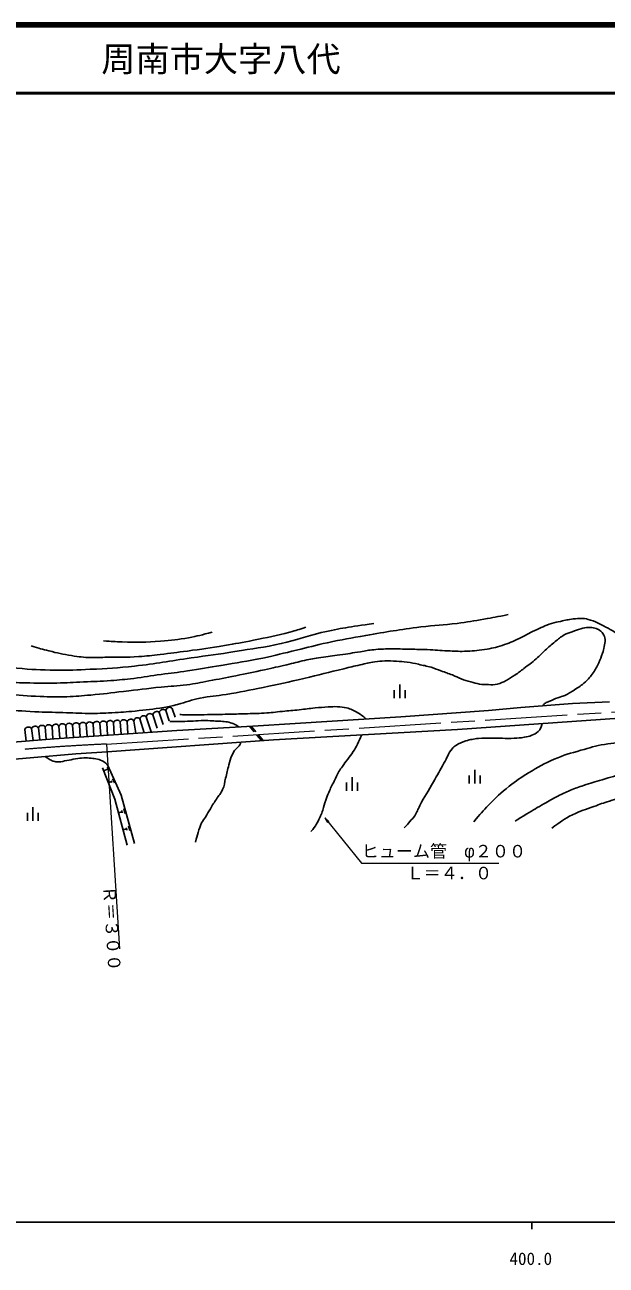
# Model space of a CAD drawing. Units: millimetres, scale not verified. Extents: x 40000 to 680000, y 20000 to 380000.
# Drawn here: x 393832 to 478874, y 198715 to 380000 of the extents above; entities that cross this region are included whole.
import ezdxf
from ezdxf.enums import TextEntityAlignment as Align

# ---------------------------------------------------------------- set-up
doc = ezdxf.new("R2010")
doc.units = ezdxf.units.MM
doc.header["$LTSCALE"] = 1000
doc.linetypes.add('CHAIN', pattern=[18.5, 12, -1.5, 3.5, -1.5])
for name, color, linetype, lineweight in [('M-BGD', 7, 'Continuous', 25), ('M-BMK', 2, 'CHAIN', 13), ('M-STR-HTXT', 7, 'Continuous', 13), ('M-TTL', 2, 'Continuous', 140), ('M-TTL-BAND', 7, 'Continuous', 25), ('M-TTL-LINE', 7, 'Continuous', 50)]:
    doc.layers.add(name, color=color, linetype=linetype, lineweight=lineweight)
doc.layers.add('M-TTL-TXT', color=7, linetype='Continuous')
doc.styles.add('ＭＳ ゴシック', font='')
doc.styles.add('ＭＳ Ｐゴシック', font='')
doc.styles.get('ＭＳ ゴシック').set_extended_font_data('MS Gothic')
doc.styles.get('ＭＳ Ｐゴシック').set_extended_font_data('MS PGothic')

# ---------------------------------------------------------------- blocks, each defined once
blk = doc.blocks.new('open_arrow')
at = {"color": 0, "linetype": 'Continuous', "lineweight": -2}
blk.add_lwpolyline([(7.5, 1.25), (0, 0), (7.5, -1.25)], dxfattribs=at)

msp = doc.modelspace()

# ---------------------------------------------------------------- linework, layer by layer
at = {"layer": 'M-BGD'}
for p, q in [((448674, 283570), (448673, 281570)), ((447873, 282771), (447873, 281571)), ((449473, 282770), (449473, 281570)), ((413507, 279475), (414077, 277722)), ((414458, 279784), (414954, 278260)), ((415409, 280093), (415830, 278798)), ((396830, 277379), (396952, 275558)), ((397828, 277445), (397948, 275640)), ((398826, 277512), (398946, 275710)), ((399824, 277578), (399944, 275777)), ((400821, 277645), (400942, 275843)), ((401819, 277711), (401939, 275910)), ((402817, 277778), (402937, 275977)), ((403815, 277845), (403935, 276043)), ((404813, 277911), (404933, 276110)), ((405810, 277978), (405930, 276177)), ((406808, 278044), (406928, 276243)), ((407806, 278111), (407926, 276310)), ((408804, 278177), (408924, 276376)), ((409802, 278244), (410084, 276454)), ((410654, 278547), (411308, 276536)), ((411605, 278856), (412324, 276645)), ((412556, 279165), (413201, 277183)), ((426683, 277476), (427368, 276661)), ((426932, 277491), (427616, 276677)), ((393832, 277012), (394040, 275316)), ((394825, 277133), (395037, 275399)), ((395817, 277255), (396034, 275481)), ((427755, 276201), (428440, 275386)), ((428002, 276218), (428686, 275403)), ((406033, 271267), (405379, 270980)), ((405918, 271529), (406148, 271006)), ((458849, 270302), (458849, 269102)), ((459650, 271101), (459649, 269101)), ((460449, 270301), (460449, 269101)), ((406516, 269384), (406082, 269193)), ((406452, 269529), (406580, 269239)), ((406678, 269801), (406933, 269222)), ((440895, 269257), (440894, 268057)), ((441695, 270056), (441694, 268056)), ((442495, 269256), (442494, 268056)), ((394211, 264849), (394210, 263649)), ((395012, 265649), (395010, 263649)), ((395811, 264848), (395810, 263648)), ((408050, 264980), (407542, 264839)), ((408003, 265150), (408097, 264811)), ((408295, 265413), (408483, 264735)), ((408984, 262929), (409177, 262234)), ((408733, 262485), (408212, 262341)), ((408685, 262659), (408781, 262311))]:
    msp.add_line(p, q, dxfattribs=at)
for points in [[(381525, 271000), (387210, 272209), (394602, 272869), (401281, 273431), (405862, 273753), (430192, 275512), (457112, 277017), (480814, 278646), (506569, 280171), (520887, 281076), (524885, 281217), (530627, 281211), (535860, 281136), (549123, 281127), (555296, 281116), (556512, 281079), (558005, 280708), (559528, 280117), (560912, 279395), (562638, 278083), (564341, 276638)], [(479333, 281058), (473949, 280803), (466398, 280242), (461641, 279792), (448856, 278882), (443420, 278512), (433399, 277890), (427188, 277506), (416055, 276854), (407538, 276282), (398146, 275657), (392132, 275158)], [(408807, 260119), (407004, 266846), (405221, 271383)], [(405988, 271753), (407906, 267395), (409859, 260354)]]:
    msp.add_lwpolyline(points, dxfattribs=at)
for centre, radius, start, end in [((412163, 278757), 567, 46.09412, 169.94915), ((413114, 279066), 567, 46.09412, 169.94915), ((414065, 279376), 567, 46.09412, 169.94915), ((415016, 279685), 567, 46.09412, 169.94915), ((394361, 276808), 567, 35.05191, 158.90694), ((395353, 276929), 567, 35.05191, 158.90694), ((396346, 277051), 567, 35.05191, 158.90694), ((397347, 277146), 567, 31.88728, 155.7423), ((398345, 277213), 567, 31.88728, 155.7423), ((399343, 277279), 567, 31.88728, 155.7423), ((400340, 277346), 567, 31.88728, 155.7423), ((401338, 277412), 567, 31.88728, 155.7423), ((402336, 277479), 567, 31.88728, 155.7423), ((403334, 277545), 567, 31.88728, 155.7423), ((404331, 277612), 567, 31.88728, 155.7423), ((405329, 277678), 567, 31.88728, 155.7423), ((406327, 277745), 567, 31.88728, 155.7423), ((407325, 277811), 567, 31.88728, 155.7423), ((408323, 277878), 567, 31.88728, 155.7423), ((409320, 277944), 567, 31.88728, 155.7423), ((410284, 278237), 482, 39.87126, 179.23826), ((411212, 278448), 567, 46.09412, 169.94915)]:
    msp.add_arc(centre, radius, start, end, dxfattribs=at)
for points, knots in [([(373953, 287246), (374623, 286851), (374845, 286732), (375451, 286474), (376206, 286153), (376665, 286067), (377459, 285861), (378556, 285577), (379183, 285467), (380298, 285265), (381335, 285077), (381918, 284978), (382961, 284829), (384693, 284581), (385665, 284444), (387406, 284264), (388674, 284133), (389385, 284061), (390657, 283980), (392192, 283882), (393053, 283845), (394589, 283806), (396131, 283768), (396995, 283759), (398536, 283791), (400058, 283822), (400909, 283894), (402430, 283964), (403985, 284036), (404859, 284038), (406412, 284153), (407726, 284251), (408461, 284322), (409769, 284481), (411331, 284671), (412197, 284837), (413756, 285052), (415269, 285262), (416122, 285339), (417633, 285562), (419560, 285847), (420632, 286051), (422552, 286380), (424928, 286788), (426268, 286970), (428629, 287455), (430564, 287853), (431632, 288145), (433555, 288600), (435332, 289020), (436315, 289312), (438101, 289692), (440281, 290156), (441510, 290377), (443706, 290756), (446849, 291299), (448612, 291594), (451776, 291993), (453833, 292253), (455001, 292259), (457058, 292514), (458600, 292705), (459455, 292875), (460986, 293138), (462377, 293378), (462823, 293462), (464542, 293791)], [0, 0, 0, 0, 1, 1, 1, 2, 2, 2, 3, 3, 3, 4, 4, 4, 5, 5, 5, 6, 6, 6, 7, 7, 7, 8, 8, 8, 9, 9, 9, 10, 10, 10, 11, 11, 11, 12, 12, 12, 13, 13, 13, 14, 14, 14, 15, 15, 15, 16, 16, 16, 17, 17, 17, 18, 18, 18, 19, 19, 19, 20, 20, 20, 21, 21, 21, 22, 22, 22, 22]), ([(469590, 280479), (469743, 280671), (469807, 280749), (469986, 280875), (470168, 281002), (470299, 281023), (470503, 281113), (471011, 281336), (471297, 281459), (471815, 281659), (472197, 281806), (472438, 281818), (472811, 281987), (473387, 282247), (473680, 282455), (474212, 282795), (474864, 283212), (475255, 283424), (475821, 283951), (476323, 284418), (476565, 284726), (476961, 285287), (477341, 285826), (477491, 286171), (477779, 286765), (478031, 287286), (478152, 287590), (478332, 288140), (478456, 288519), (478509, 288737), (478577, 289130), (478646, 289524), (478731, 289749), (478698, 290147), (478667, 290507), (478587, 290714), (478398, 291021), (478264, 291238), (478159, 291351), (477948, 291495), (477680, 291676), (477500, 291736), (477190, 291830), (476866, 291928), (476669, 291943), (476331, 291935), (475857, 291925), (475597, 291836), (475138, 291721), (474646, 291598), (474384, 291481), (473910, 291303), (473448, 291130), (473172, 291068), (472740, 290832), (472174, 290521), (471910, 290259), (471404, 289858), (470808, 289387), (470494, 289099), (469935, 288585), (469420, 288112), (469169, 287806), (468645, 287343), (467970, 286748), (467550, 286465), (466835, 285920), (466332, 285536), (466059, 285307), (465531, 284958), (465031, 284629), (464754, 284434), (464219, 284165), (463736, 283922), (463468, 283752), (462940, 283633), (462457, 283523), (462169, 283559), (461673, 283561), (461152, 283564), (460857, 283576), (460342, 283655), (459831, 283735), (459555, 283839), (459057, 283977), (458504, 284130), (458192, 284208), (457653, 284405), (457137, 284593), (456878, 284771), (456367, 284974), (455728, 285228), (455356, 285335), (454709, 285569), (454145, 285774), (453842, 285928), (453267, 286097), (452549, 286308), (452134, 286381), (451402, 286537), (450762, 286673), (450405, 286761), (449757, 286852), (449152, 286938), (448809, 286959), (448199, 286992), (447532, 287029), (447156, 287061), (446488, 287035), (445918, 287013), (445597, 286993), (445033, 286909), (444184, 286784), (443722, 286642), (442884, 286459), (441947, 286254), (441426, 286119), (440494, 285896), (438208, 285349), (436938, 284999), (434647, 284472), (432323, 283937), (431021, 283630), (428684, 283155), (426583, 282727), (425406, 282481), (423290, 282135), (421808, 281892), (420957, 281881), (419482, 281594), (418169, 281339), (417485, 280987), (416187, 280662), (415403, 280466), (414957, 280380), (414161, 280240), (412536, 279954), (411611, 279877), (409970, 279704), (408644, 279564), (407897, 279519), (406564, 279453), (405241, 279387), (404498, 279354), (403174, 279359), (401704, 279365), (400882, 279438), (399412, 279484), (397803, 279535), (396900, 279516), (395292, 279604), (393390, 279707), (392325, 279788), (390429, 279969), (388026, 280199), (386685, 280378), (384290, 280679), (382205, 280940), (381045, 281153), (378960, 281415), (376464, 281729), (375063, 281891), (372561, 282157), (370569, 282369), (369446, 282422), (367456, 282657), (365383, 282902), (364217, 283030), (362169, 283430), (360639, 283728), (359747, 283796), (358281, 284325), (357617, 284564), (357223, 284683), (356638, 285079), (356194, 285379), (355908, 285515), (355552, 285915), (355465, 286014), (355427, 286050), (355338, 286175)], [0, 0, 0, 0, 1, 1, 1, 2, 2, 2, 3, 3, 3, 4, 4, 4, 5, 5, 5, 6, 6, 6, 7, 7, 7, 8, 8, 8, 9, 9, 9, 10, 10, 10, 11, 11, 11, 12, 12, 12, 13, 13, 13, 14, 14, 14, 15, 15, 15, 16, 16, 16, 17, 17, 17, 18, 18, 18, 19, 19, 19, 20, 20, 20, 21, 21, 21, 22, 22, 22, 23, 23, 23, 24, 24, 24, 25, 25, 25, 26, 26, 26, 27, 27, 27, 28, 28, 28, 29, 29, 29, 30, 30, 30, 31, 31, 31, 32, 32, 32, 33, 33, 33, 34, 34, 34, 35, 35, 35, 36, 36, 36, 37, 37, 37, 38, 38, 38, 39, 39, 39, 40, 40, 40, 41, 41, 41, 42, 42, 42, 43, 43, 43, 44, 44, 44, 45, 45, 45, 46, 46, 46, 47, 47, 47, 48, 48, 48, 49, 49, 49, 50, 50, 50, 51, 51, 51, 52, 52, 52, 53, 53, 53, 54, 54, 54, 55, 55, 55, 56, 56, 56, 57, 57, 57, 58, 58, 58, 59, 59, 59, 60, 60, 60, 60]), ([(491230, 281875), (490855, 282322), (490726, 282455), (490371, 282796), (489807, 283336), (489396, 283526), (488784, 284010), (488047, 284592), (487640, 284925), (486914, 285520), (486054, 286224), (485558, 286603), (484725, 287339), (484092, 287897), (483786, 288263), (483159, 288827), (482405, 289506), (482011, 289925), (481190, 290521), (480436, 291070), (479998, 291363), (479173, 291797), (478183, 292318), (477643, 292668), (476575, 293001), (476114, 293145), (475843, 293209), (475361, 293236), (474844, 293264), (474551, 293226), (474038, 293162), (473317, 293071), (472921, 292969), (472210, 292816), (471683, 292703), (471376, 292677), (470865, 292505), (469885, 292176), (469365, 291908), (468429, 291468), (467521, 291040), (467047, 290730), (466134, 290313), (465181, 289878), (464650, 289618), (463653, 289296), (462673, 288980), (462100, 288869), (461084, 288702), (459945, 288515), (459293, 288482), (458140, 288439), (457186, 288403), (456650, 288465), (455697, 288503), (454524, 288550), (453870, 288629), (452698, 288676), (451744, 288713), (451210, 288720), (450255, 288740), (449073, 288763), (448411, 288806), (447229, 288787), (446308, 288772), (445789, 288769), (444873, 288675), (444110, 288598), (443689, 288499), (442931, 288381), (441753, 288198), (441097, 288072), (439918, 287901), (438829, 287743), (438211, 287714), (437124, 287543), (436197, 287398), (435679, 287301), (434761, 287105), (433735, 286887), (433172, 286712), (432149, 286476), (430878, 286182), (430164, 286024), (428889, 285748), (427248, 285392), (426328, 285195), (424682, 284862), (423148, 284553), (422288, 284385), (420749, 284102), (419497, 283873), (418800, 283708), (417537, 283545), (416070, 283356), (415236, 283361), (413764, 283209), (411613, 282987), (410413, 282808), (408263, 282566), (406394, 282355), (405350, 282213), (403476, 282047), (402117, 281926), (401355, 281847), (399991, 281803), (398463, 281753), (397605, 281777), (396077, 281831), (394136, 281899), (393051, 282005), (391115, 282157), (389640, 282273), (388815, 282359), (387343, 282507), (385960, 282646), (385187, 282738), (383806, 282890), (381823, 283108), (380714, 283243), (378731, 283459), (377134, 283633), (376233, 283683), (374640, 283895), (373319, 284070), (372580, 284176), (371266, 284398), (370630, 284505), (370272, 284557), (369644, 284703), (368894, 284878), (368478, 285007), (367761, 285289), (367195, 285511), (366884, 285659), (366357, 285964), (365901, 286228), (365742, 286338), (365232, 286709)], [0, 0, 0, 0, 1, 1, 1, 2, 2, 2, 3, 3, 3, 4, 4, 4, 5, 5, 5, 6, 6, 6, 7, 7, 7, 8, 8, 8, 9, 9, 9, 10, 10, 10, 11, 11, 11, 12, 12, 12, 13, 13, 13, 14, 14, 14, 15, 15, 15, 16, 16, 16, 17, 17, 17, 18, 18, 18, 19, 19, 19, 20, 20, 20, 21, 21, 21, 22, 22, 22, 23, 23, 23, 24, 24, 24, 25, 25, 25, 26, 26, 26, 27, 27, 27, 28, 28, 28, 29, 29, 29, 30, 30, 30, 31, 31, 31, 32, 32, 32, 33, 33, 33, 34, 34, 34, 35, 35, 35, 36, 36, 36, 37, 37, 37, 38, 38, 38, 39, 39, 39, 40, 40, 40, 41, 41, 41, 42, 42, 42, 43, 43, 43, 44, 44, 44, 45, 45, 45, 46, 46, 46, 46]), ([(383683, 287714), (385171, 287147), (385669, 287005), (386977, 286675), (389140, 286131), (390423, 286179), (392645, 285976), (394867, 285774), (396119, 285702), (398351, 285678), (400327, 285657), (401436, 285708), (403410, 285804), (405940, 285926), (407358, 286008), (409876, 286281), (413136, 286635), (414941, 287003), (418186, 287472), (420682, 287833), (422085, 288000), (424574, 288401), (427225, 288829), (428729, 288982), (431348, 289576), (433655, 290099), (434888, 290628), (437193, 291163), (440158, 291850), (441217, 291972), (444870, 292494)], [0, 0, 0, 0, 1, 1, 1, 2, 2, 2, 3, 3, 3, 4, 4, 4, 5, 5, 5, 6, 6, 6, 7, 7, 7, 8, 8, 8, 9, 9, 9, 10, 10, 10, 10]), ([(394786, 289219), (396009, 288851), (396348, 288755), (397361, 288501), (398645, 288180), (399369, 288006), (400677, 287804), (401778, 287634), (402402, 287555), (403516, 287519), (404425, 287490), (404935, 287551), (405845, 287570), (407661, 287606), (408683, 287530), (410495, 287655), (411725, 287740), (412411, 287829), (413636, 287969), (415192, 288147), (416062, 288267), (417614, 288480), (419733, 288770), (420924, 288912), (423033, 289269), (424698, 289551), (425629, 289719), (427283, 290063), (429371, 290497), (430564, 290656), (432616, 291238), (433531, 291497), (433845, 291582), (434943, 291948)], [0, 0, 0, 0, 1, 1, 1, 2, 2, 2, 3, 3, 3, 4, 4, 4, 5, 5, 5, 6, 6, 6, 7, 7, 7, 8, 8, 8, 9, 9, 9, 10, 10, 10, 11, 11, 11, 11]), ([(421260, 291252), (419643, 290803), (419161, 290680), (417792, 290424), (416209, 290129), (415305, 290052), (413700, 289926), (411509, 289756), (410270, 289718), (408073, 289806), (406997, 289849), (406626, 289861), (405322, 289979)], [0, 0, 0, 0, 1, 1, 1, 2, 2, 2, 3, 3, 3, 4, 4, 4, 4]), ([(443729, 278533), (443540, 278742), (443472, 278807), (443288, 278962), (443018, 279188), (442831, 279268), (442525, 279445), (442215, 279625), (442040, 279725), (441711, 279866), (441402, 279999), (441229, 280084), (440902, 280163), (440389, 280286), (440087, 280292), (439560, 280329), (439029, 280366), (438729, 280333), (438197, 280309), (437459, 280275), (437047, 280225), (436311, 280155), (435400, 280067), (434894, 279984), (433985, 279890), (433020, 279789), (432478, 279744), (431512, 279652), (430473, 279553), (429893, 279469), (428851, 279401), (427754, 279330), (427137, 279336), (426038, 279303), (425069, 279273), (424526, 279262), (423557, 279240), (422379, 279214), (421720, 279200), (420542, 279182), (419241, 279163), (418510, 279096), (417210, 279154), (416940, 279166), (416849, 279167), (416519, 279191)], [0, 0, 0, 0, 1, 1, 1, 2, 2, 2, 3, 3, 3, 4, 4, 4, 5, 5, 5, 6, 6, 6, 7, 7, 7, 8, 8, 8, 9, 9, 9, 10, 10, 10, 11, 11, 11, 12, 12, 12, 13, 13, 13, 14, 14, 14, 15, 15, 15, 15]), ([(459492, 263535), (460489, 264716), (460787, 265051), (461678, 265966), (462789, 267105), (463449, 267712), (464685, 268714), (465732, 269562), (466378, 269964), (467526, 270670), (468933, 271534), (469736, 272013), (471251, 272668), (472729, 273307), (473616, 273517), (475161, 273966), (476505, 274357), (477258, 274596), (478636, 274839), (480000, 275081), (480794, 275017), (482158, 275259), (483244, 275452), (483839, 275633), (484910, 275896), (486192, 276210), (486935, 276307), (488184, 276734), (489263, 277103), (489901, 277284), (490861, 277898), (491623, 278385), (491911, 278629), (492664, 279348)], [0, 0, 0, 0, 1, 1, 1, 2, 2, 2, 3, 3, 3, 4, 4, 4, 5, 5, 5, 6, 6, 6, 7, 7, 7, 8, 8, 8, 9, 9, 9, 10, 10, 10, 11, 11, 11, 11]), ([(506661, 280177), (506482, 279861), (506420, 279766), (506243, 279517), (505986, 279156), (505805, 278979), (505498, 278659), (505180, 278328), (504992, 278153), (504650, 277846), (504311, 277541), (504118, 277372), (503756, 277094), (503422, 276836), (503225, 276703), (502866, 276479), (502392, 276182), (502107, 276047), (501610, 275790), (501234, 275596), (501022, 275490), (500632, 275327), (500117, 275111), (499814, 275024), (499282, 274850), (498810, 274695), (498540, 274625), (498060, 274495), (497388, 274315), (497011, 274215), (496332, 274064), (495493, 273877), (495017, 273802), (494177, 273625), (493225, 273425), (492693, 273303), (491744, 273090), (490506, 272812), (489813, 272654), (488577, 272367), (487766, 272178), (487314, 272063), (486502, 271877), (485585, 271668), (485063, 271586), (484150, 271361), (483145, 271112), (482594, 270926), (481598, 270640), (480300, 270268), (479573, 270060), (478279, 269673), (477217, 269356), (476617, 269195), (475568, 268840), (474805, 268582), (474381, 268427), (473638, 268119), (472898, 267812), (472491, 267619), (471775, 267259), (470975, 266856), (470544, 266596), (469766, 266152), (468782, 265589), (468235, 265265), (467265, 264676), (466594, 264269), (466380, 264137), (465554, 263621)], [0, 0, 0, 0, 1, 1, 1, 2, 2, 2, 3, 3, 3, 4, 4, 4, 5, 5, 5, 6, 6, 6, 7, 7, 7, 8, 8, 8, 9, 9, 9, 10, 10, 10, 11, 11, 11, 12, 12, 12, 13, 13, 13, 14, 14, 14, 15, 15, 15, 16, 16, 16, 17, 17, 17, 18, 18, 18, 19, 19, 19, 20, 20, 20, 21, 21, 21, 22, 22, 22, 23, 23, 23, 23]), ([(517081, 280836), (516855, 280462), (516768, 280350), (516544, 280056), (516055, 279415), (515635, 279186), (515078, 278603), (514596, 278099), (514343, 277800), (513876, 277281), (513587, 276960), (513397, 276801), (513139, 276454), (512821, 276025), (512692, 275750), (512419, 275290), (512027, 274629), (511846, 274236), (511455, 273575), (511024, 272845), (510782, 272436), (510311, 271733), (510001, 271270), (509826, 271009), (509472, 270580), (509080, 270106), (508849, 269838), (508361, 269465), (508003, 269191), (507754, 269106), (507341, 268927), (506806, 268695), (506495, 268583), (505931, 268439), (505163, 268243), (504729, 268129), (503943, 268041), (502543, 267884), (501748, 267938), (500340, 267904), (499003, 267872), (498254, 267886), (496917, 267893), (495335, 267902), (494449, 267918), (492867, 267954), (491422, 267987), (490613, 268049), (489168, 268066), (488003, 268079), (487349, 268088), (486185, 268025), (485409, 267983), (484971, 267961), (484204, 267830), (483366, 267687), (482909, 267539), (482087, 267325), (481015, 267045), (480412, 266894), (479357, 266555), (478456, 266265), (477957, 266082), (477068, 265755), (475838, 265301), (475108, 265134), (473938, 264544), (472685, 263911), (472243, 263568), (470928, 262580)], [0, 0, 0, 0, 1, 1, 1, 2, 2, 2, 3, 3, 3, 4, 4, 4, 5, 5, 5, 6, 6, 6, 7, 7, 7, 8, 8, 8, 9, 9, 9, 10, 10, 10, 11, 11, 11, 12, 12, 12, 13, 13, 13, 14, 14, 14, 15, 15, 15, 16, 16, 16, 17, 17, 17, 18, 18, 18, 19, 19, 19, 20, 20, 20, 21, 21, 21, 22, 22, 22, 23, 23, 23, 23]), ([(425128, 277385), (424883, 277572), (424798, 277636), (424563, 277757), (424325, 277879), (424180, 277926), (423922, 277999), (423566, 278100), (423358, 278129), (422991, 278175), (422605, 278224), (422384, 278201), (421996, 278225), (421586, 278250), (421357, 278282), (420946, 278298), (420435, 278318), (420148, 278309), (419637, 278299), (419015, 278287), (418667, 278253), (418045, 278230), (417411, 278208), (417056, 278189), (416421, 278183), (415883, 278178), (415707, 278180), (415042, 278191)], [0, 0, 0, 0, 1, 1, 1, 2, 2, 2, 3, 3, 3, 4, 4, 4, 5, 5, 5, 6, 6, 6, 7, 7, 7, 8, 8, 8, 9, 9, 9, 9]), ([(449331, 262660), (449743, 263095), (449854, 263211), (450175, 263577), (450452, 263892), (450631, 264051), (450867, 264397), (451233, 264932), (451299, 265312), (451606, 265882), (452345, 267254), (452830, 267983), (453601, 269338), (454210, 270409), (454543, 271013), (455146, 272087), (455608, 272912), (455741, 273459), (456327, 274201), (456510, 274431), (456656, 274525), (456900, 274689), (457413, 275034), (457750, 275164), (458342, 275342), (459043, 275552), (459453, 275616), (460179, 275710), (460889, 275802), (461295, 275745), (462010, 275752), (463346, 275766), (464095, 275656), (465429, 275723), (466004, 275752), (466327, 275778), (466895, 275871), (467329, 275943), (467573, 276001), (467983, 276159), (468377, 276310), (468597, 276429), (468913, 276709), (469109, 276883), (469201, 277010), (469315, 277245), (469424, 277472), (469443, 277589), (469485, 277867)], [0, 0, 0, 0, 1, 1, 1, 2, 2, 2, 3, 3, 3, 4, 4, 4, 5, 5, 5, 6, 6, 6, 7, 7, 7, 8, 8, 8, 9, 9, 9, 10, 10, 10, 11, 11, 11, 12, 12, 12, 13, 13, 13, 14, 14, 14, 15, 15, 15, 16, 16, 16, 16]), ([(435679, 262081), (435923, 262346), (435996, 262434), (436175, 262679), (436426, 263023), (436531, 263241), (436725, 263620), (437035, 264225), (437187, 264577), (437419, 265217), (437622, 265778), (437669, 266115), (437859, 266682), (438007, 267125), (438100, 267370), (438281, 267801), (438559, 268464), (438759, 268817), (439076, 269463), (439346, 270011), (439473, 270331), (439779, 270860), (439957, 271167), (440081, 271323), (440283, 271614), (440576, 272035), (440753, 272262), (441058, 272675), (441373, 273103), (441584, 273319), (441870, 273768), (442136, 274185), (442252, 274438), (442482, 274876), (442758, 275400), (442840, 275578), (443153, 276237)], [0, 0, 0, 0, 1, 1, 1, 2, 2, 2, 3, 3, 3, 4, 4, 4, 5, 5, 5, 6, 6, 6, 7, 7, 7, 8, 8, 8, 9, 9, 9, 10, 10, 10, 11, 11, 11, 12, 12, 12, 12]), ([(418809, 260520), (418977, 261207), (419024, 261400), (419197, 261955), (419368, 262504), (419437, 262826), (419687, 263344), (419862, 263707), (420041, 263864), (420254, 264206), (420547, 264677), (420692, 264954), (420980, 265429), (421315, 265981), (421500, 266293), (421849, 266836), (422200, 267383), (422500, 267630), (422770, 268221), (423048, 268831), (423032, 269235), (423197, 269885), (423390, 270645), (423476, 271076), (423686, 271831), (423836, 272366), (423850, 272696), (424103, 273191), (424306, 273589), (424427, 273815), (424715, 274156), (424834, 274299), (424927, 274354), (425055, 274489), (425151, 274590), (425218, 274639), (425288, 274760), (425372, 274903), (425380, 274986), (425409, 275166)], [0, 0, 0, 0, 1, 1, 1, 2, 2, 2, 3, 3, 3, 4, 4, 4, 5, 5, 5, 6, 6, 6, 7, 7, 7, 8, 8, 8, 9, 9, 9, 10, 10, 10, 11, 11, 11, 12, 12, 12, 13, 13, 13, 13]), ([(405988, 271753), (405733, 272028), (405629, 272131), (405351, 272311), (405030, 272519), (404816, 272589), (404445, 272684), (404100, 272773), (403896, 272779), (403540, 272810), (403119, 272847), (402881, 272862), (402459, 272849), (401993, 272834), (401734, 272782), (401273, 272714), (400757, 272637), (400473, 272563), (399958, 272471), (399506, 272391), (399258, 272272), (398799, 272270), (398482, 272269), (398297, 272281), (397995, 272378), (397743, 272459), (397615, 272543), (397385, 272675), (397155, 272808), (397077, 272867), (396823, 273056)], [0, 0, 0, 0, 1, 1, 1, 2, 2, 2, 3, 3, 3, 4, 4, 4, 5, 5, 5, 6, 6, 6, 7, 7, 7, 8, 8, 8, 9, 9, 9, 10, 10, 10, 10])]:
    msp.add_open_spline(points, degree=3, knots=knots, dxfattribs=at)
at = {"layer": 'M-BMK'}
msp.add_line((405790, 274876), (520818, 282162), dxfattribs=at)
msp.add_arc((419230, -27565), 302740, 92.54443, 96.09799, dxfattribs=at)
at = {"layer": 'M-STR-HTXT'}
msp.add_line((405790, 274876), (407687, 244936), dxfattribs=at)
msp.add_lwpolyline([(437733, 264076), (443098, 257470), (463176, 257458)], dxfattribs=at)
at = {"layer": 'M-TTL'}
msp.add_line((680000, 380000), (40000, 380000), dxfattribs=at)
at = {"layer": 'M-TTL-BAND'}
for p, q in [((40000, 205000), (579000, 205000)), ((468000, 205000), (468000, 204000))]:
    msp.add_line(p, q, dxfattribs=at)
at = {"layer": 'M-TTL-LINE'}
msp.add_line((40000, 370000), (680000, 370000), dxfattribs=at)

# ---------------------------------------------------------------- block references
at = {"layer": 'M-STR-HTXT', "xscale": 100, "yscale": 100, "rotation": 309.1}
msp.add_blockref('open_arrow', (437733, 264076), dxfattribs=at)

# ---------------------------------------------------------------- texts
at = {"layer": 'M-STR-HTXT', "style": 'ＭＳ Ｐゴシック'}
for s, p in [('ヒューム管\u3000φ２００', (443098, 257770)), ('Ｌ＝４．０', (449678, 254567))]:
    msp.add_text(s, height=1833, rotation=359.965, dxfattribs=at).set_placement(p, align=Align.BOTTOM_LEFT)
msp.add_text('Ｒ＝３００', height=1833, rotation=273.624, dxfattribs=at).set_placement((407100, 254206), align=Align.TOP_LEFT)
at = {"layer": 'M-TTL-BAND', "style": 'ＭＳ ゴシック'}
msp.add_text('400.0', height=1833, dxfattribs=at).set_placement((467844, 198195), align=Align.BOTTOM_CENTER)
at = {"layer": 'M-TTL-TXT', "style": 'ＭＳ ゴシック'}
msp.add_text('周南市大字八代', height=3666, dxfattribs=at).set_placement((405024, 375000), align=Align.MIDDLE_LEFT)

doc.saveas('drawing.dxf')
